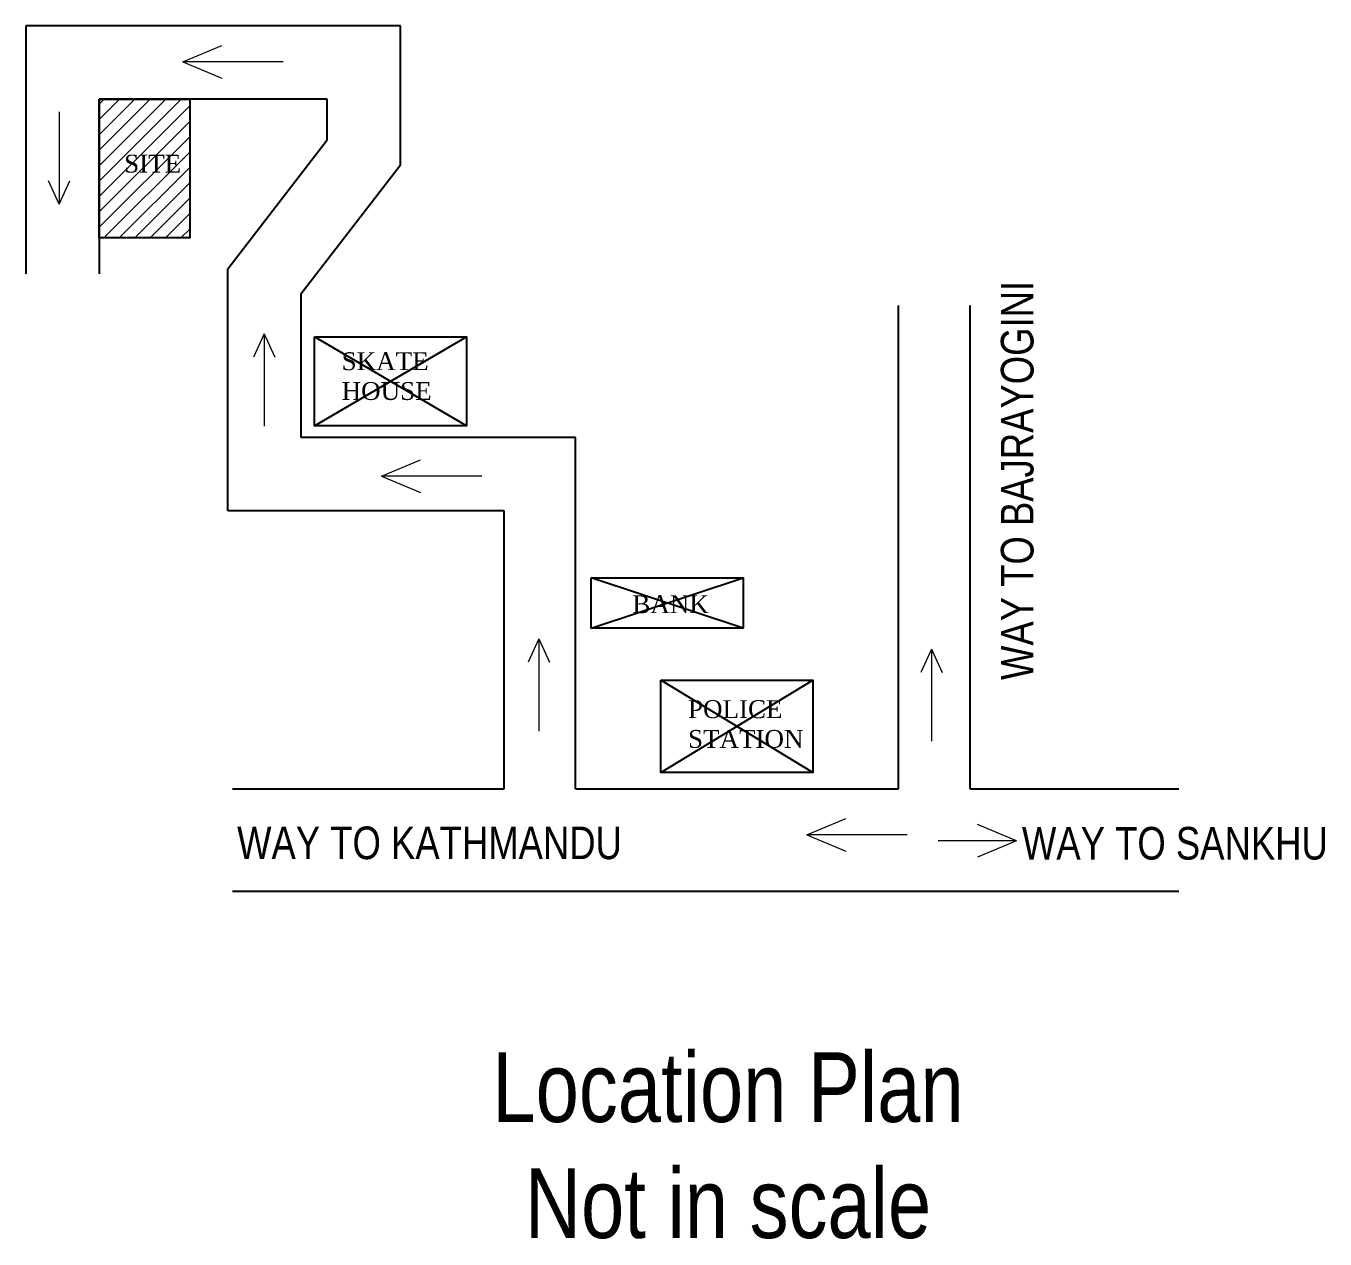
# Model space of a CAD drawing. Header units: inches. Extents: x -9985691 to 3643, y -3270716 to 4788.
# Drawn here: x -4971837.1 to -4971463.8, y -3264327.8 to -3263979.3 of the extents above; entities that cross this region are included whole.
import ezdxf

# ---------------------------------------------------------------- set-up
doc = ezdxf.new("R2010")
doc.units = ezdxf.units.IN
doc.header["$LTSCALE"] = 2
doc.header["$MEASUREMENT"] = 0
doc.layers.get('0').update_dxf_attribs({"linetype": 'CONTINUOUS'})
for name, color, linetype, lineweight in [('1', 7, 'CONTINUOUS', 13), ('annotate', 7, 'CONTINUOUS', 9), ('Text-100.w', 254, 'CONTINUOUS', 9)]:
    doc.layers.add(name, color=color, linetype=linetype, lineweight=lineweight)
doc.styles.add('Arial', font='arial.ttf', dxfattribs={"width": 0.8, "height": 12})
doc.styles.add('DIM', font='arial.ttf', dxfattribs={"width": 0.8})
doc.styles.add('times new roman', font='times.ttf', dxfattribs={"height": 7})

msp = doc.modelspace()

# ---------------------------------------------------------------- hatches: boundary and pattern name
at = {"layer": '1', "ltscale": 5}
h = msp.add_hatch(dxfattribs=at)
h.set_pattern_fill('ANSI31', color=11, scale=25, angle=180, style=0)
h.set_pattern_definition([(225, (1341117.2732, -766302.849), (2.2097086912, -2.2097086912), [])])
h.paths.add_polyline_path([(-4971816.03, -3264000.34), (-4971816.03, -3264040.19), (-4971790.03, -3264040.19), (-4971790.03, -3264000.34)])
h.paths.add_polyline_path([(-4971810.65, -3264024.32), (-4971792.08, -3264024.32), (-4971792.08, -3264013.35), (-4971810.65, -3264013.35)], flags=24)

# ---------------------------------------------------------------- linework, layer by layer
at = {"ltscale": 0.5}
for p, q in [((-4971729.51, -3263979.27), (-4971837.1, -3263979.27)), ((-4971837.1, -3263979.27), (-4971837.1, -3264050.48)), ((-4971729.51, -3264019.15), (-4971729.51, -3263979.27)), ((-4971816.03, -3264000.34), (-4971816.03, -3264050.48)), ((-4971750.58, -3264000.34), (-4971816.03, -3264000.34)), ((-4971750.58, -3264011.98), (-4971750.58, -3264000.34)), ((-4971779.09, -3264049.01), (-4971750.58, -3264011.98)), ((-4971758.01, -3264056.18), (-4971729.51, -3264019.15)), ((-4971779.09, -3264118.61), (-4971779.09, -3264049.01)), ((-4971758.01, -3264097.53), (-4971758.01, -3264056.18)), ((-4971586.37, -3264198.5), (-4971586.37, -3264059.56)), ((-4971565.83, -3264198.5), (-4971565.83, -3264059.56)), ((-4971754.24, -3264094.13), (-4971710.52, -3264068.59)), ((-4971710.52, -3264094.13), (-4971754.24, -3264068.59)), ((-4971679.2, -3264097.53), (-4971758.01, -3264097.53)), ((-4971679.2, -3264198.5), (-4971679.2, -3264097.53)), ((-4971699.74, -3264118.61), (-4971779.09, -3264118.61)), ((-4971699.74, -3264198.5), (-4971699.74, -3264118.61)), ((-4971674.73, -3264152.35), (-4971631.02, -3264137.87)), ((-4971631.02, -3264152.35), (-4971674.73, -3264137.87)), ((-4971654.7, -3264193.76), (-4971610.99, -3264167.27)), ((-4971610.99, -3264193.76), (-4971654.7, -3264167.27)), ((-4971777.74, -3264198.5), (-4971699.74, -3264198.5)), ((-4971679.2, -3264198.5), (-4971586.37, -3264198.5)), ((-4971565.83, -3264198.5), (-4971505.84, -3264198.5)), ((-4971777.74, -3264227.85), (-4971505.84, -3264227.85))]:
    msp.add_line(p, q, dxfattribs=at)
for points in [[(-4971816.03, -3264000.34), (-4971790.03, -3264000.34), (-4971790.03, -3264040.19), (-4971816.03, -3264040.19)], [(-4971754.24, -3264068.59), (-4971710.52, -3264068.59), (-4971710.52, -3264094.13), (-4971754.24, -3264094.13)], [(-4971674.73, -3264137.87), (-4971631.02, -3264137.87), (-4971631.02, -3264152.35), (-4971674.73, -3264152.35)], [(-4971654.7, -3264167.27), (-4971610.99, -3264167.27), (-4971610.99, -3264193.76), (-4971654.7, -3264193.76)]]:
    msp.add_lwpolyline(points, close=True, dxfattribs=at)
at = {"layer": '1', "color": 11, "ltscale": 5}
for p, q in [((-4971792.05, -3263989.55), (-4971780.83, -3263984.85)), ((-4971763.2, -3263989.55), (-4971792.05, -3263989.55)), ((-4971792.05, -3263989.55), (-4971780.83, -3263994.24)), ((-4971827.61, -3264003.98), (-4971827.61, -3264030.44)), ((-4971827.61, -3264030.44), (-4971830.66, -3264023.79)), ((-4971827.61, -3264030.44), (-4971824.55, -3264023.79)), ((-4971768.64, -3264067.76), (-4971771.69, -3264074.41)), ((-4971768.64, -3264067.76), (-4971768.64, -3264094.22)), ((-4971768.64, -3264067.76), (-4971765.58, -3264074.41)), ((-4971734.96, -3264108.65), (-4971723.74, -3264103.96)), ((-4971706.11, -3264108.65), (-4971734.96, -3264108.65)), ((-4971734.96, -3264108.65), (-4971723.74, -3264113.35)), ((-4971689.71, -3264155.41), (-4971692.77, -3264162.05)), ((-4971689.71, -3264155.41), (-4971689.71, -3264181.87)), ((-4971689.71, -3264155.41), (-4971686.66, -3264162.05)), ((-4971576.87, -3264158.37), (-4971579.92, -3264165.01)), ((-4971576.87, -3264158.37), (-4971576.87, -3264184.82)), ((-4971576.87, -3264158.37), (-4971573.81, -3264165.01)), ((-4971612.75, -3264211.66), (-4971601.53, -3264206.97)), ((-4971552.44, -3264213.4), (-4971563.66, -3264208.7)), ((-4971583.9, -3264211.66), (-4971612.75, -3264211.66)), ((-4971612.75, -3264211.66), (-4971601.53, -3264216.36)), ((-4971552.44, -3264213.4), (-4971575.01, -3264213.4)), ((-4971552.44, -3264213.4), (-4971563.66, -3264218.09))]:
    msp.add_line(p, q, dxfattribs=at)

# ---------------------------------------------------------------- texts
at = {"color": 7, "attachment_point": 1, "style": 'times new roman'}
for s, insert, char_height, width in [('SITE', (-4971808.89, -3264016.26), 5.136, 139.5707), ('SKATE HOUSE', (-4971746.39, -3264073.03), 5.1363, 31.9155), ('BANK', (-4971662.86, -3264142.86), 5.136, 139.5707), ('POLICE STATION', (-4971646.86, -3264173), 5.1363, 34.134)]:
    msp.add_mtext(s, dxfattribs=dict(at, insert=insert, char_height=char_height, width=width))
at = {"layer": 'annotate', "insert": (-4971556.96, -3264167.2), "char_height": 9.3751, "attachment_point": 1, "rotation": 90, "style": 'DIM'}
msp.add_mtext('WAY TO BAJRAYOGINI', dxfattribs=at)
at = {"layer": 'annotate', "char_height": 9.3751, "attachment_point": 1, "style": 'DIM'}
for s, insert in [('WAY TO KATHMANDU', (-4971776.44, -3264209.3)), ('WAY TO SANKHU', (-4971550.9, -3264209.42))]:
    msp.add_mtext(s, dxfattribs=dict(at, insert=insert))
at = {"layer": 'Text-100.w', "insert": (-4971635.36, -3264274.21), "char_height": 20, "width": 569.1024, "attachment_point": 2, "style": 'Arial'}
msp.add_mtext('{\\fArial CE|b0|i0|c0|p34;Location Plan\\PNot in scale}', dxfattribs=at)

doc.saveas('drawing.dxf')
